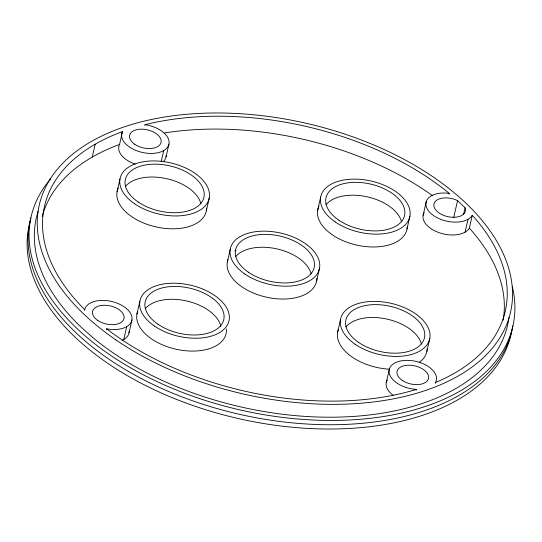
<?xml version="1.0" encoding="UTF-8"?>
<svg xmlns="http://www.w3.org/2000/svg" width="542" height="542" viewBox="0 0 542 542"><rect width="100%" height="100%" fill="white"/><g stroke="black" fill="none" stroke-linecap="round" stroke-linejoin="round"><path stroke-width="0.81" d="M92.269 157.072L95.189 144.219M42.262 216.36A236.278 135.866 12.8 0 1 119.565 144.45L122.485 131.598A24.166 13.896 12.8 0 0 141.103 152.139A24.166 13.896 12.8 0 0 169.029 143.583A24.166 13.896 12.8 0 0 145.019 124.694L144.843 125.493M84.552 310.437L84.728 309.631A236.278 135.866 12.8 0 1 122.485 131.598M117.072 191.753L119.992 178.901M106.483 329.617L106.666 328.818A24.166 13.896 12.8 0 0 131.97 319.76A24.166 13.896 12.8 0 0 110.873 301.305A24.166 13.896 12.8 0 0 84.728 309.631M161.17 161.821L163.725 150.574M123.759 339.522L126.679 326.67M168.948 144.07L166.055 156.774M129.01 332.869L131.93 320.004M136.95 314.028L139.87 301.176M206.326 210.831L209.253 197.979M227.342 261.982L230.262 249.13M317.741 209.937L320.661 197.085M316.603 281.061L319.523 268.209M337.619 332.212L340.539 319.36M407.001 229.015L409.921 216.163M449.027 194.185L449.21 193.386A236.278 135.866 12.8 0 0 145.019 124.694M453.674 217.735L457.563 200.601A16.111 9.261 12.8 0 0 434.393 202.769A16.111 9.261 12.8 0 0 449.325 216.949A16.111 9.261 12.8 0 0 465.077 207.735L457.563 200.601M416.195 390.22L416.378 389.413A24.166 13.896 12.8 0 1 389.021 371.351A24.166 13.896 12.8 0 1 416.405 361.487A24.166 13.896 12.8 0 1 435.45 382.544L435.267 383.35M426.879 351.297L429.799 338.445M463.62 214.158L465.077 207.735M465.111 232.139L468.031 219.286M503.125 320.214A236.278 135.866 12.8 0 0 469.358 228.141L472.278 215.289A24.166 13.896 12.8 0 1 444.907 220.709A24.166 13.896 12.8 0 1 425.992 202.749A24.166 13.896 12.8 0 1 449.21 193.386M423.106 215.377L426.263 201.59M386.236 382.713L389.569 368.411M512.807 325.837A247.023 142.038 12.8 0 1 240.824 414.61A247.023 142.038 12.8 0 1 30.908 217.911M469.358 228.141A24.166 13.896 12.8 0 1 439.352 232.755A24.166 13.896 12.8 0 1 424.183 212.606M164.273 133.007A236.278 135.866 12.8 0 1 432.828 195.879M129.145 331.44A24.166 13.896 12.8 0 1 122.018 340.396M166.191 155.344A24.166 13.896 12.8 0 1 163.244 161.651M135.182 164.097A24.166 13.896 12.8 0 1 119.565 144.45M511.831 330.125A247.023 142.038 12.8 0 1 238.487 418.587A247.023 142.038 12.8 0 1 30.366 220.648M427.137 348.594A45.643 26.246 12.8 0 1 419.379 362.307M389.739 369.19A45.643 26.246 12.8 0 1 338.337 329.644M316.86 278.364A45.643 26.246 12.8 0 1 267.172 297.341A45.643 26.246 12.8 0 1 228.067 259.408M234.842 250.973A45.643 26.246 12.8 0 1 236.014 250.174M226.42 329.021A45.643 26.246 12.8 0 1 177.939 349.624A45.643 26.246 12.8 0 1 137.668 311.454M206.59 208.128A45.643 26.246 12.8 0 1 155.784 226.861A45.643 26.246 12.8 0 1 118.312 187.952M407.238 226.996A45.643 26.246 12.8 0 1 355.884 244.916A45.643 26.246 12.8 0 1 318.981 206.143M145.222 308.791A40.277 23.157 12.8 0 1 187.173 301.095A40.277 23.157 12.8 0 1 220.879 326.521M345.891 326.975A40.277 23.157 12.8 0 1 387.334 319.163A40.277 23.157 12.8 0 1 421.405 344.082M235.614 256.745A40.277 23.157 12.8 0 1 277.057 248.927A40.277 23.157 12.8 0 1 311.135 273.852M125.344 186.516A40.277 23.157 12.8 0 1 166.787 178.697A40.277 23.157 12.8 0 1 200.858 203.616M326.013 204.7A40.277 23.157 12.8 0 1 367.456 196.882A40.277 23.157 12.8 0 1 401.527 221.807M512.258 286.19A247.023 142.038 12.8 0 1 238.541 409.583A247.023 142.038 12.8 0 1 50.541 179.009M472.278 215.289A236.278 135.866 12.8 0 1 435.45 382.544M416.378 389.413A236.278 135.866 12.8 0 1 106.666 328.818M393.207 395.348A24.166 13.896 12.8 0 1 387.232 380.071M508.945 317.585A241.651 138.948 12.8 0 1 347.707 416.771A241.651 138.948 12.8 0 1 93.929 338.486L82.716 328.676A241.651 138.948 12.8 0 1 38.17 211.245M402.184 380.328A16.111 9.261 12.8 0 0 428.282 379.19A16.111 9.261 12.8 0 0 407.889 365.22A16.111 9.261 12.8 0 0 402.184 380.328M97.702 320.383A16.111 9.261 12.8 0 0 123.8 319.238A16.111 9.261 12.8 0 0 103.407 305.275A16.111 9.261 12.8 0 0 97.702 320.383M134.748 144.28A16.111 9.261 12.8 0 0 160.845 143.142A16.111 9.261 12.8 0 0 140.453 129.179A16.111 9.261 12.8 0 0 134.748 144.28M355.132 344.245A45.643 26.246 12.8 0 0 429.074 341.02A45.643 26.246 12.8 0 0 371.297 301.447A45.643 26.246 12.8 0 0 355.132 344.245M244.855 274.015A45.643 26.246 12.8 0 0 318.804 270.783A45.643 26.246 12.8 0 0 261.02 231.217A45.643 26.246 12.8 0 0 244.855 274.015M154.463 326.06A45.643 26.246 12.8 0 0 228.406 322.829A45.643 26.246 12.8 0 0 170.628 283.263A45.643 26.246 12.8 0 0 154.463 326.06M134.585 203.778A45.643 26.246 12.8 0 0 208.528 200.554A45.643 26.246 12.8 0 0 150.751 160.981A45.643 26.246 12.8 0 0 134.585 203.778M335.254 221.969A45.643 26.246 12.8 0 0 409.196 218.738A45.643 26.246 12.8 0 0 351.419 179.172A45.643 26.246 12.8 0 0 335.254 221.969M358.662 342.442A40.277 23.157 12.8 0 0 423.912 339.59A40.277 23.157 12.8 0 0 372.93 304.679A40.277 23.157 12.8 0 0 358.662 342.442M248.392 272.206A40.277 23.157 12.8 0 0 313.635 269.36A40.277 23.157 12.8 0 0 262.653 234.442A40.277 23.157 12.8 0 0 248.392 272.206M157.993 324.252A40.277 23.157 12.8 0 0 223.243 321.406A40.277 23.157 12.8 0 0 172.261 286.488A40.277 23.157 12.8 0 0 157.993 324.252M138.115 201.976A40.277 23.157 12.8 0 0 203.365 199.131A40.277 23.157 12.8 0 0 152.383 164.212A40.277 23.157 12.8 0 0 138.115 201.976M338.784 220.16A40.277 23.157 12.8 0 0 404.034 217.315A40.277 23.157 12.8 0 0 353.052 182.397A40.277 23.157 12.8 0 0 338.784 220.16M115.873 339.888A241.651 138.948 12.8 0 0 507.346 322.808A241.651 138.948 12.8 0 0 201.461 113.312A241.651 138.948 12.8 0 0 115.873 339.888"/></g></svg>
